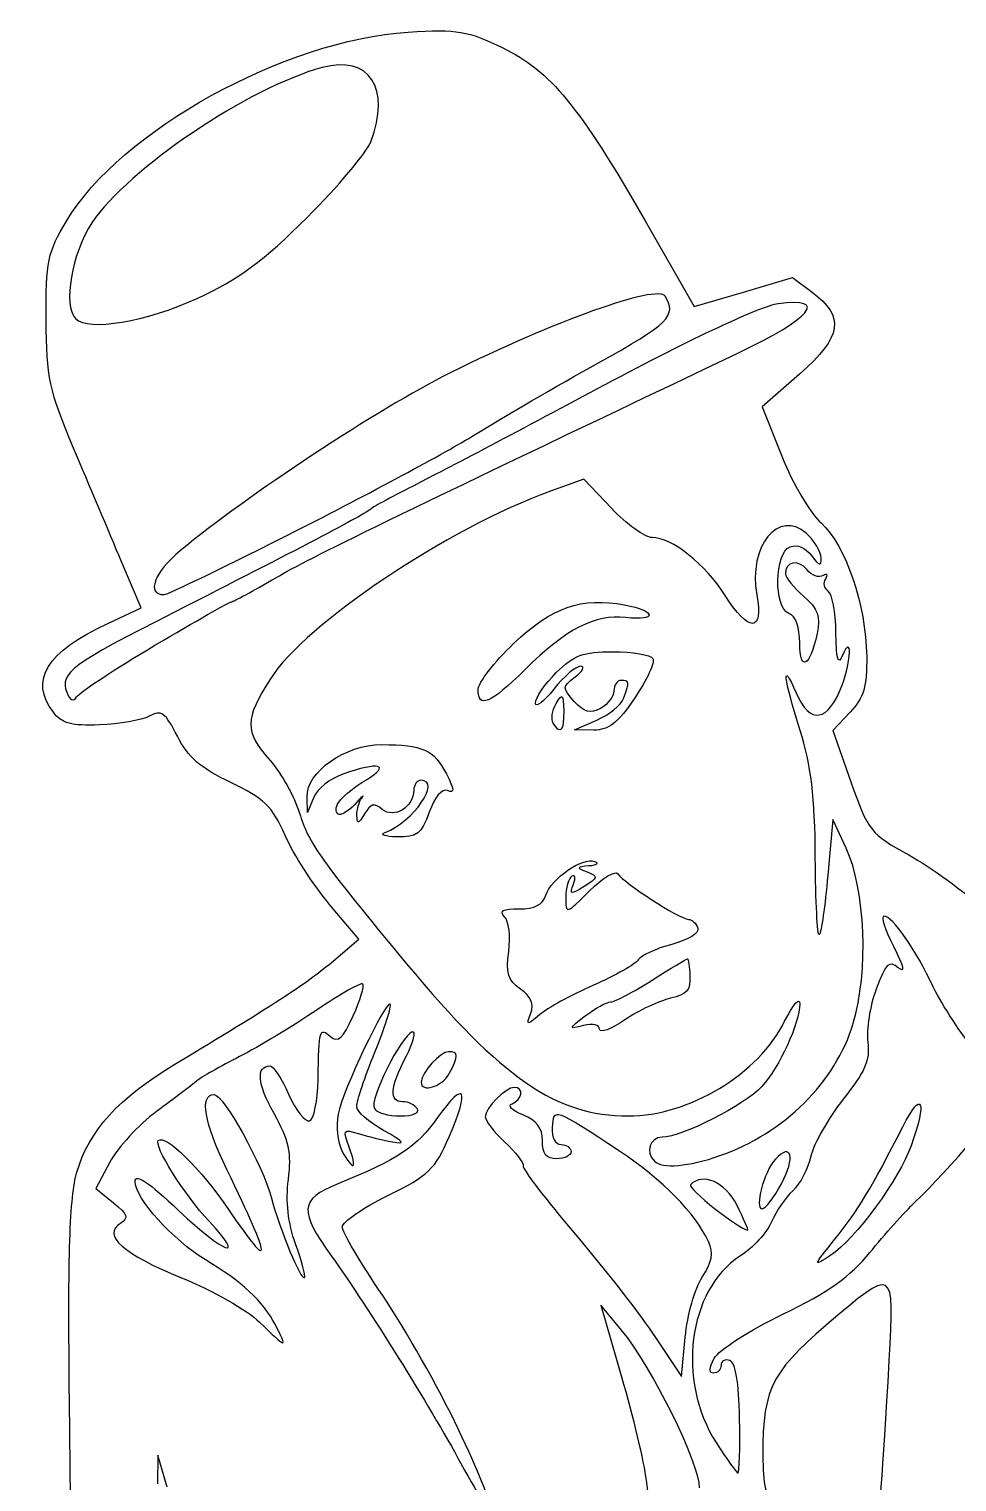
# Model space of a CAD drawing. Extents: x 3 to 149, y 0 to 140.
# Drawn here: x 50.8 to 85.2, y 85.9 to 139.7 of the extents above; entities that cross this region are included whole.
import ezdxf

# ---------------------------------------------------------------- set-up
doc = ezdxf.new("R2010")
doc.units = 0
doc.layers.get('0').update_dxf_attribs({"linetype": 'CONTINUOUS'})

msp = doc.modelspace()

# ---------------------------------------------------------------- linework, layer by layer
at = {"color": 7}
for points in [[(73.645501, 132.627132), (75.46335, 129.456305), (77.282051, 129.991892), (79.100749, 130.52748), (79.829824, 129.985156)], [(79.362319, 126.953503), (77.979222, 125.734002), (78.704816, 123.910795)], [(72.395704, 121.981256), (71.376262, 123.064694), (70.146746, 122.617764)], [(53.746678, 117.714228), (54.98029, 118.287631), (54.23467, 120.055317)], [(71.742758, 113.763568), (71.033899, 113.773913), (71.854198, 114.131011), (71.854198, 114.131021)], [(81.232481, 114.427577), (80.596624, 113.750736), (81.264472, 111.846852)], [(61.372599, 111.27269), (61.145566, 110.710504), (61.128791, 111.282297)], [(81.090632, 109.387587), (80.598171, 110.44592), (80.410915, 108.382117)], [(62.013814, 105.141334), (63.047896, 106.018282), (61.962041, 107.30606)], [(53.829514, 97.759319), (53.306816, 96.779784), (53.954143, 96.252281)], [(72.775797, 91.526082), (72.001369, 92.449994), (72.770077, 89.806291)], [(74.027744, 91.263629), (74.993945, 89.80842), (75.130589, 91.275599)], [(51.270929, 81.85636), (52.410042, 81.666315), (52.329263, 88.912369)], [(55.944402, 85.707379), (55.60309, 86.898004), (55.583458, 85.83967)]]:
    msp.add_lwpolyline(points, dxfattribs=at)
for points in [[(57.055935, 129.756046)], [(60.765851, 121.166401)], [(55.493314, 116.903902)], [(67.462024, 115.263597)], [(70.241443, 114.0157)], [(64.022441, 109.971319)], [(69.407461, 103.273109)], [(71.959941, 102.679545)], [(66.394383, 101.035818)], [(65.213066, 99.730295)], [(62.687219, 98.307451)], [(76.41472, 97.995277)], [(78.689166, 96.953753)], [(77.047572, 96.151912)], [(80.670887, 94.902946)], [(75.757805, 93.491153)], [(59.953332, 91.72665)], [(66.724003, 87.870168)], [(77.141515, 88.267498)]]:
    msp.add_lwpolyline(points, close=True, dxfattribs=at)
for points in [[(52.216762, 132.620618), (54.224751, 135.974021), (60.296994, 139.331453), (64.876953, 139.620621)], [(64.876953, 139.620621), (66.706052, 139.736106), (67.075164, 139.674853), (68.371193, 139.040765)], [(68.371193, 139.040765), (70.146804, 138.172039), (71.202674, 136.888088), (73.645501, 132.627132)], [(63.484167, 135.557384), (64.242072, 137.550826), (63.438826, 138.780316), (61.686951, 138.308291)], [(61.686951, 138.308291), (58.973678, 137.577229), (54.492054, 134.55538), (53.160943, 132.559413)], [(61.130529, 132.757576), (62.2745, 133.901547), (63.333638, 135.161461), (63.484167, 135.557384)], [(51.466737, 128.966754), (51.455836, 131.130885), (51.524212, 131.464039), (52.216762, 132.620618)], [(53.160943, 132.559413), (52.412, 131.436397), (52.080417, 129.487597), (52.557164, 129.010851)], [(57.055935, 129.756046), (58.600001, 130.469448), (59.520431, 131.147479), (61.130529, 132.757576)], [(74.380833, 129.837714), (74.095761, 130.287058), (70.258297, 128.915213), (66.401995, 126.98538)], [(52.557164, 129.010851), (53.03661, 128.531405), (55.170332, 128.884843), (57.055935, 129.756046)], [(71.893795, 127.357443), (74.530805, 128.822599), (74.833393, 129.124364), (74.380833, 129.837714)], [(77.05317, 127.716063), (79.829644, 129.039444), (80.462832, 129.80921), (78.565616, 129.55474)], [(79.829824, 129.985156), (81.053882, 129.074639), (80.941503, 128.345899), (79.362319, 126.953503)], [(78.565616, 129.55474), (77.917582, 129.46782), (75.397347, 128.287496), (72.14947, 126.549806)], [(52.483896, 124.204254), (51.576983, 126.352758), (51.477566, 126.81825), (51.466737, 128.966754)], [(59.973369, 119.408567), (61.310322, 120.185955), (64.019438, 121.503652), (77.05317, 127.716063)], [(67.329733, 124.701568), (68.348378, 125.333553), (70.402207, 126.528697), (71.893795, 127.357443)], [(66.401995, 126.98538), (63.78457, 125.675526), (58.883973, 122.44347), (56.438236, 120.414055)], [(72.14947, 126.549806), (69.207573, 124.975824), (66.086191, 123.327922), (65.213066, 122.887804)], [(60.765851, 121.166401), (63.357339, 122.478758), (66.311087, 124.069583), (67.329733, 124.701568)], [(54.23467, 120.055317), (53.824582, 121.027545), (53.036732, 122.894567), (52.483896, 124.204254)], [(78.704816, 123.910795), (79.103892, 122.908031), (79.763305, 121.789931), (80.170179, 121.426129)], [(65.213066, 122.887804), (64.339941, 122.447685), (63.566035, 122.028056), (63.493274, 121.955295)], [(70.146746, 122.617764), (66.324382, 121.228332), (61.062386, 117.702716), (59.770388, 115.665448)], [(63.493274, 121.955295), (63.325076, 121.787097), (60.606101, 120.3584), (56.224715, 118.135998)], [(73.903472, 120.897388), (73.634894, 120.897626), (72.956399, 121.38537), (72.395704, 121.981256)], [(79.617369, 121.043269), (78.586454, 121.976237), (77.453003, 120.572739), (77.782444, 118.771167)], [(55.833222, 118.780295), (55.954679, 118.780295), (58.174363, 119.854043), (60.765851, 121.166401)], [(80.170179, 121.426129), (81.064349, 120.626616), (81.822028, 118.398353), (81.84887, 116.48926)], [(76.608099, 118.751853), (75.875404, 119.912516), (74.634712, 120.896737), (73.903472, 120.897388)], [(79.009661, 120.551382), (79.27607, 120.653612), (79.583849, 120.528178), (79.803411, 120.227923)], [(80.162024, 120.143926), (80.162024, 120.367467), (79.91693, 120.772171), (79.617369, 121.043269)], [(56.438236, 120.414055), (55.464207, 119.605827), (55.158494, 118.780295), (55.833222, 118.780295)], [(78.971399, 118.082227), (78.397386, 118.302495), (78.428779, 120.328476), (79.009661, 120.551382)], [(79.632858, 119.706337), (79.303806, 120.10282), (78.839108, 120.015204), (78.839108, 119.556681)], [(79.803411, 120.227923), (80.089476, 119.836708), (80.162024, 119.819714), (80.162024, 120.143926)], [(78.839108, 119.556681), (78.839108, 119.418785), (79.140749, 119.043691), (79.509419, 118.723135)], [(80.232896, 119.485548), (80.081366, 119.391906), (79.811356, 119.491263), (79.632858, 119.706337)], [(80.330892, 119.368626), (80.429931, 119.528876), (80.386619, 119.580554), (80.232896, 119.485548)], [(58.322819, 118.515712), (58.38608, 118.515712), (59.128829, 118.917498), (59.973369, 119.408567)], [(80.422303, 118.915254), (80.274409, 119.006657), (80.233274, 119.210675), (80.330892, 119.368626)], [(55.493314, 116.903902), (56.986278, 117.790397), (58.259557, 118.515712), (58.322819, 118.515712)], [(68.777051, 116.969921), (70.192093, 118.319582), (71.28692, 118.700862), (72.885983, 118.400878)], [(77.782444, 118.771167), (78.038447, 117.371199), (77.485412, 117.362108), (76.608099, 118.751853)], [(79.509419, 118.723135), (80.053037, 118.250465), (80.147784, 117.988255), (80.010709, 117.335821)], [(80.709799, 117.375617), (80.69956, 118.131013), (80.570197, 118.823851), (80.422303, 118.915254)], [(56.224715, 118.135998), (52.409471, 116.200767), (51.959232, 115.866786), (52.226535, 115.170207)], [(72.920931, 117.93225), (71.790184, 118.064259), (70.731475, 117.516066), (69.198514, 116.004806)], [(72.885983, 118.400878), (74.070744, 118.178614), (74.099378, 117.794672), (72.920931, 117.93225)], [(79.368274, 116.979279), (79.368274, 117.580227), (79.22228, 117.985953), (78.971399, 118.082227)], [(51.732886, 114.423195), (50.833814, 115.612413), (51.473328, 116.657538), (53.746678, 117.714228)], [(80.955785, 116.531337), (80.788341, 116.141675), (80.723491, 116.36425), (80.709799, 117.375617)], [(52.594036, 114.993089), (52.695673, 115.157541), (54.000347, 116.017408), (55.493314, 116.903902)], [(67.462024, 115.263597), (67.462024, 115.512226), (68.053786, 116.28007), (68.777051, 116.969921)], [(80.010709, 117.335821), (79.751489, 116.101992), (79.368274, 115.889315), (79.368274, 116.979279)], [(80.939222, 115.429467), (81.290634, 116.353754), (81.30553, 117.345262), (80.955785, 116.531337)], [(70.352089, 115.89023), (71.001393, 116.539537), (71.338511, 116.663629), (72.45314, 116.663629)], [(72.45314, 116.663629), (73.18335, 116.663629), (73.849095, 116.553118), (73.932574, 116.418045)], [(73.932574, 116.418045), (74.01605, 116.282975), (73.716986, 115.628132), (73.267985, 114.962837)], [(79.386716, 113.753212), (78.76332, 115.735735), (78.691161, 116.390214), (79.233567, 115.142275)], [(81.84887, 116.48926), (81.864533, 115.374753), (81.744214, 114.97229), (81.232481, 114.427577)], [(69.198514, 116.004806), (67.904749, 114.729358), (67.462024, 114.540382), (67.462024, 115.263597)], [(69.581625, 114.765751), (69.580038, 114.958847), (69.926719, 115.464863), (70.352089, 115.89023)], [(71.251514, 116.126048), (71.080159, 116.130679), (70.634995, 115.747509), (70.262261, 115.274566)], [(71.05523, 115.73338), (71.33454, 115.944719), (71.422869, 116.121418), (71.251514, 116.126048)], [(59.770388, 115.665448), (58.804019, 114.141642), (58.802429, 113.726767), (59.7588, 112.637536)], [(70.262261, 115.274566), (69.889523, 114.801624), (69.583239, 114.572658), (69.581625, 114.765751)], [(71.022387, 114.824267), (70.564809, 115.329885), (70.566013, 115.363215), (71.05523, 115.73338)], [(72.489108, 115.217728), (72.489108, 115.004567), (72.265969, 114.710742), (71.993244, 114.564784)], [(72.753691, 115.605295), (72.60817, 115.605295), (72.489108, 115.43089), (72.489108, 115.217728)], [(72.846385, 114.936056), (73.075078, 115.532022), (73.064931, 115.605295), (72.753691, 115.605295)], [(79.233567, 115.142275), (79.75383, 113.945278), (80.417416, 114.057012), (80.939222, 115.429467)], [(52.226535, 115.170207), (52.347074, 114.856091), (52.472119, 114.795824), (52.594036, 114.993089)], [(70.241443, 114.0157), (70.15222, 114.160067), (70.201105, 114.487489), (70.350076, 114.743304)], [(70.350076, 114.743304), (70.58242, 115.142283), (70.622078, 115.104958), (70.628978, 114.480816)], [(71.993244, 114.564784), (71.610651, 114.360029), (71.388875, 114.419303), (71.022387, 114.824267)], [(73.267985, 114.962837), (72.63257, 114.021333), (72.294493, 113.755509), (71.742758, 113.763568)], [(71.854198, 114.131021), (72.305362, 114.327424), (72.751847, 114.689689), (72.846385, 114.936056)], [(53.445233, 113.951385), (52.406748, 113.912933), (52.042854, 114.0132), (51.732886, 114.423195)], [(55.284206, 114.27864), (54.998072, 114.125507), (54.170535, 113.978243), (53.445233, 113.951385)], [(56.327826, 113.531163), (55.873351, 114.422005), (55.735958, 114.520411), (55.284206, 114.27864)], [(70.628978, 114.480816), (70.637392, 113.719943), (70.515009, 113.573063), (70.241443, 114.0157)], [(79.946971, 109.047261), (79.932445, 111.274736), (79.790105, 112.470364), (79.386716, 113.753212)], [(58.302578, 111.818065), (57.203419, 112.338493), (56.72419, 112.754225), (56.327826, 113.531163)], [(61.128791, 111.282297), (61.101475, 112.213792), (62.537454, 113.224045), (63.888811, 113.224045)], [(63.888811, 113.224045), (65.412427, 113.224045), (65.81925, 113.040073), (66.284306, 112.140757)], [(59.7588, 112.637536), (60.178685, 112.159309), (60.668445, 111.280011), (60.847153, 110.683535)], [(63.323705, 111.921584), (64.252356, 112.487845), (63.792587, 112.599343), (62.453642, 112.132586)], [(62.453642, 112.132586), (61.983935, 111.968844), (61.497467, 111.58189), (61.372599, 111.27269)], [(66.284306, 112.140757), (66.583711, 111.561766), (66.594387, 111.416923), (66.330182, 111.518308)], [(60.31507, 109.862355), (59.836754, 110.943684), (59.539783, 111.232278), (58.302578, 111.818065)], [(62.269539, 110.65542), (62.028022, 110.896934), (62.424725, 111.373417), (63.323705, 111.921584)], [(65.080774, 111.536649), (65.080774, 110.911375), (64.34618, 110.464325), (63.911506, 110.825071)], [(64.022441, 109.971319), (65.049744, 110.346855), (66.115224, 111.901129), (65.345358, 111.901129)], [(65.345358, 111.901129), (65.199837, 111.901129), (65.080774, 111.737114), (65.080774, 111.536649)], [(66.330182, 111.518308), (66.117211, 111.600033), (65.857146, 111.294513), (65.64848, 110.717452)], [(81.264472, 111.846852), (81.903083, 110.026304), (81.996907, 109.907649), (83.407917, 109.136111)], [(62.891347, 111.009348), (62.633045, 110.730993), (62.353232, 110.571724), (62.269539, 110.65542)], [(63.162545, 111.258498), (63.271686, 111.39982), (63.149633, 111.287703), (62.891347, 111.009348)], [(62.972154, 110.591441), (62.967735, 110.816999), (63.053405, 111.117174), (63.162545, 111.258498)], [(63.911506, 110.825071), (63.614879, 111.07125), (63.477608, 111.036367), (63.258094, 110.659029)], [(60.847153, 110.683535), (61.174072, 109.592377), (61.661537, 108.906696), (64.811823, 105.10675)], [(63.258094, 110.659029), (63.034661, 110.274957), (62.978623, 110.261712), (62.972154, 110.591441)], [(65.64848, 110.717452), (65.355589, 109.907475), (65.199988, 109.787216), (64.468335, 109.805351)], [(61.962041, 107.30606), (61.36482, 108.014336), (60.623683, 109.16467), (60.31507, 109.862355)], [(64.468335, 109.805351), (64.004812, 109.816834), (63.80416, 109.891523), (64.022441, 109.971319)], [(81.350578, 102.898453), (81.925303, 104.796638), (81.802695, 107.857314), (81.090632, 109.387587)], [(69.968054, 107.644126), (70.162685, 108.257351), (71.342128, 109.073278), (71.777638, 108.895978)], [(71.777638, 108.895978), (71.950665, 108.825538), (71.854108, 108.750137), (71.563066, 108.72842)], [(80.09505, 106.189711), (80.024317, 106.118975), (79.957681, 107.404874), (79.946971, 109.047261)], [(83.407917, 109.136111), (84.219497, 108.692339), (85.481091, 107.775261), (86.21146, 107.098161)], [(70.931651, 108.347822), (70.805987, 108.270156), (70.70317, 107.9177), (70.70317, 107.564581)], [(70.992508, 108.052214), (71.084699, 108.292461), (71.057315, 108.425485), (70.931651, 108.347822)], [(71.563066, 108.72842), (71.092422, 108.693302), (71.084998, 108.668701), (71.495936, 108.50598)], [(71.495936, 108.50598), (71.916335, 108.339506), (71.906916, 108.291138), (71.391428, 107.969209)], [(71.589858, 107.809239), (72.077535, 108.296916), (72.548911, 108.578835), (72.637359, 108.435722)], [(72.637359, 108.435722), (72.840784, 108.106575), (74.921086, 106.762277), (75.245185, 106.750538)], [(80.410915, 108.382117), (80.307923, 107.247029), (80.165784, 106.260445), (80.09505, 106.189711)], [(70.70317, 107.564581), (70.70317, 106.9336), (70.718437, 106.93781), (71.589858, 107.809239)], [(71.391428, 107.969209), (70.891977, 107.657297), (70.844735, 107.667126), (70.992508, 108.052214)], [(68.438982, 106.849587), (68.229983, 107.058587), (68.379462, 107.138629), (68.978777, 107.138629)], [(68.978777, 107.138629), (69.562305, 107.138629), (69.855099, 107.28824), (69.968054, 107.644126)], [(68.594187, 105.562688), (68.668561, 106.117197), (68.599611, 106.688967), (68.438982, 106.849587)], [(75.245185, 106.750538), (75.378577, 106.745696), (75.535107, 106.599588), (75.593027, 106.425831)], [(82.48814, 106.874045), (82.367027, 106.874045), (82.525576, 106.36903), (82.84047, 105.751786)], [(84.324701, 104.228212), (83.663713, 105.62858), (82.799195, 106.874045), (82.48814, 106.874045)], [(75.593027, 106.425831), (75.654278, 106.242078), (75.253085, 105.990014), (74.634058, 105.823329)], [(69.025445, 104.169025), (68.566863, 104.490226), (68.485573, 104.752926), (68.594187, 105.562688)], [(74.634058, 105.823329), (74.048707, 105.665709), (73.489984, 105.407629), (73.392451, 105.249816)], [(82.84047, 105.751786), (83.225164, 104.997724), (83.282369, 104.737945), (83.014828, 104.959983)], [(56.234894, 101.386378), (59.774103, 103.509011), (61.12097, 104.384163), (62.013814, 105.141334)], [(64.811823, 105.10675), (68.333646, 100.858627), (70.359685, 99.465704), (73.016843, 99.465704)], [(73.392451, 105.249816), (73.294915, 105.092003), (72.545747, 104.668119), (71.727632, 104.307849)], [(73.901705, 104.492795), (74.590092, 104.929358), (75.178949, 105.286461), (75.210276, 105.286358)], [(75.210276, 105.286358), (75.241602, 105.286257), (75.283991, 104.995202), (75.304475, 104.639576)], [(83.014828, 104.959983), (82.676931, 105.240413), (82.553426, 105.119913), (82.199004, 104.164014)], [(72.371162, 103.693161), (72.524572, 103.696389), (73.213317, 104.056233), (73.901705, 104.492795)], [(75.304475, 104.639576), (75.33381, 104.130274), (75.18118, 103.957718), (74.585658, 103.826919)], [(63.191734, 104.353363), (63.125869, 104.419228), (62.363099, 103.989968), (61.496689, 103.39945)], [(62.833345, 103.173268), (63.096325, 103.756455), (63.257599, 104.287497), (63.191734, 104.353363)], [(69.407461, 103.273109), (69.535344, 103.622433), (69.420161, 103.892551), (69.025445, 104.169025)], [(71.727632, 104.307849), (70.909516, 103.947579), (70.011602, 103.454856), (69.732263, 103.212908)], [(82.199004, 104.164014), (81.969298, 103.544478), (81.830116, 102.661654), (81.889711, 102.202181)], [(85.96394, 101.752008), (85.371451, 102.459076), (84.633792, 103.573368), (84.324701, 104.228212)], [(61.496689, 103.39945), (60.630279, 102.808932), (59.340176, 102.029503), (58.629793, 101.667387)], [(64.207879, 103.6018), (64.041282, 103.768398), (62.455147, 100.426644), (62.276244, 99.532128)], [(63.639827, 101.831182), (64.011471, 102.745807), (64.267096, 103.542587), (64.207879, 103.6018)], [(71.430774, 103.174565), (71.794576, 103.456557), (72.217751, 103.689925), (72.371162, 103.693161)], [(74.585658, 103.826919), (74.169826, 103.735587), (73.408926, 103.375383), (72.894769, 103.026469)], [(79.368065, 103.624393), (79.36833, 102.907034), (78.619691, 101.269334), (77.966583, 100.558777)], [(78.81152, 102.971981), (79.117505, 103.590143), (79.367952, 103.88373), (79.368065, 103.624393)], [(61.998196, 102.409218), (62.280617, 102.174828), (62.455089, 102.334444), (62.833345, 103.173268)], [(69.732263, 103.212908), (69.253926, 102.798597), (69.235032, 102.802097), (69.407461, 103.273109)], [(71.364628, 102.81443), (70.78998, 102.667144), (70.792274, 102.679646), (71.430774, 103.174565)], [(71.959941, 102.679545), (71.959941, 102.846481), (71.710333, 102.903036), (71.364628, 102.81443)], [(72.894769, 103.026469), (72.380615, 102.677553), (71.959941, 102.521438), (71.959941, 102.679545)], [(73.016843, 99.465704), (75.276895, 99.465704), (77.845174, 101.019732), (78.81152, 102.971981)], [(76.41472, 97.995285), (78.803839, 98.838216), (80.687907, 100.709807), (81.350578, 102.898453)], [(61.533966, 100.813145), (61.56706, 102.702024), (61.582292, 102.754388), (61.998196, 102.409218)], [(65.021997, 102.577022), (64.59941, 102.43616), (63.422832, 100.058328), (63.618811, 99.741225)], [(64.795371, 101.673835), (65.074964, 102.222236), (65.176945, 102.628671), (65.021997, 102.577022)], [(62.964108, 99.823291), (62.964108, 100.013008), (63.26818, 100.916557), (63.639827, 101.831182)], [(66.366713, 101.846962), (66.058857, 101.846962), (65.36898, 101.08112), (65.353771, 100.722483)], [(66.394383, 101.035818), (66.744628, 101.690257), (66.739283, 101.846962), (66.366713, 101.846962)], [(81.889711, 102.202181), (81.975687, 101.53935), (81.788011, 101.102102), (80.981198, 100.085514)], [(52.60499, 97.384449), (53.053157, 98.9257), (54.152014, 100.137174), (56.234894, 101.386378)], [(58.629793, 101.667387), (57.919408, 101.30527), (57.205033, 100.898116), (57.042293, 100.762602)], [(59.905897, 99.551942), (59.279877, 100.672011), (59.228183, 101.317795), (59.764538, 101.317795)], [(59.764538, 101.317795), (59.87937, 101.317795), (60.18961, 100.838159), (60.453958, 100.25194)], [(64.668284, 99.994879), (64.151917, 99.994879), (64.188972, 100.484416), (64.795371, 101.673835)], [(57.042293, 100.762602), (56.879551, 100.627085), (56.207708, 100.116304), (55.549305, 99.627531)], [(61.221747, 99.284266), (61.379679, 99.338268), (61.520178, 100.026264), (61.533966, 100.813145)], [(65.353771, 100.722483), (65.33615, 100.307169), (66.132797, 100.54704), (66.394383, 101.035818)], [(66.387038, 98.69189), (67.164146, 100.498331), (66.970378, 100.819805), (65.955902, 99.407173)], [(58.15801, 97.481337), (57.314126, 99.22192), (57.138028, 100.259462), (57.68649, 100.259462)], [(57.68649, 100.259462), (58.038455, 100.259462), (59.482559, 97.65076), (59.810243, 96.423004)], [(60.453958, 100.25194), (60.718308, 99.665719), (61.063812, 99.230265), (61.221747, 99.284266)], [(68.80384, 100.524045), (68.479458, 100.524045), (67.726608, 99.762366), (67.726608, 99.434179)], [(68.718795, 99.916173), (69.102089, 100.058493), (69.167222, 100.524045), (68.80384, 100.524045)], [(77.966583, 100.558777), (77.326429, 99.862312), (75.007391, 98.678627), (74.275045, 98.674539)], [(83.187852, 99.068842), (83.903574, 100.475383), (84.094759, 100.038395), (83.496494, 98.363386)], [(83.643356, 96.278586), (84.836056, 97.421039), (87.041191, 99.987679), (87.041191, 100.233454)], [(55.549305, 99.627531), (54.890903, 99.138759), (54.116997, 98.298063), (53.829514, 97.759319)], [(63.956295, 98.930907), (63.410592, 99.232003), (62.964108, 99.633577), (62.964108, 99.823291)], [(63.618811, 99.741225), (63.712463, 99.589693), (64.146274, 99.465712), (64.582836, 99.465712)], [(64.582836, 99.465712), (65.04463, 99.465712), (65.3082, 99.576363), (65.213066, 99.730295)], [(65.213066, 99.730295), (65.123129, 99.875816), (64.877976, 99.994879), (64.668284, 99.994879)], [(69.11567, 99.503799), (68.706569, 99.666613), (68.532841, 99.847127), (68.718795, 99.916173)], [(72.692495, 98.162475), (70.280332, 99.764678), (70.246089, 99.77678), (70.201994, 99.042635)], [(80.981198, 100.085514), (80.421919, 99.380821), (79.882997, 98.429646), (79.783596, 97.971793)], [(60.435559, 97.110497), (60.562691, 98.109162), (60.467788, 98.54661), (59.905897, 99.551942)], [(62.276244, 99.532128), (62.188738, 99.094592), (62.252352, 98.483939), (62.417643, 98.17512)], [(65.955902, 99.407173), (65.146502, 98.280106), (64.557365, 97.888737), (62.236503, 96.936364)], [(67.726608, 99.434179), (67.726608, 99.292106), (68.05403, 98.86955), (68.454212, 98.49517)], [(69.843274, 98.546219), (69.843274, 99.028366), (69.640831, 99.294794), (69.11567, 99.503799)], [(80.670887, 94.902946), (81.544562, 95.990119), (82.030522, 96.794442), (83.187852, 99.068842)], [(57.497469, 95.567071), (56.587213, 96.540653), (55.434428, 98.374229), (55.617494, 98.557292)], [(55.617494, 98.557292), (55.870329, 98.810127), (57.195029, 97.508383), (58.218298, 96.001552)], [(62.687219, 98.307451), (62.44236, 98.951478), (62.466567, 98.987922), (63.024496, 98.815258)], [(63.024496, 98.815258), (63.355085, 98.712949), (63.923222, 98.573939), (64.287024, 98.506351)], [(64.287024, 98.506351), (64.802073, 98.410662), (64.728868, 98.504764), (63.956295, 98.930907)], [(64.122446, 96.519659), (65.632311, 97.262963), (65.870698, 97.491627), (66.387038, 98.69189)], [(70.372441, 97.878212), (69.983001, 97.878212), (69.843274, 98.054602), (69.843274, 98.546219)], [(70.201994, 99.042635), (70.178869, 98.657529), (70.309094, 98.407379), (70.532723, 98.407379)], [(74.275045, 98.674539), (73.818747, 98.671893), (73.644413, 98.134009), (73.988414, 97.790011)], [(62.417643, 98.17512), (62.837071, 97.391408), (63.00429, 97.473495), (62.687219, 98.307451)], [(68.454212, 98.49517), (68.854394, 98.120787), (69.157395, 97.725791), (69.127547, 97.617394)], [(70.901608, 98.142795), (70.901608, 97.997275), (70.663483, 97.878212), (70.372441, 97.878212)], [(70.532723, 98.407379), (70.735608, 98.407379), (70.901608, 98.288316), (70.901608, 98.142795)], [(75.988786, 94.809268), (75.512105, 95.855472), (74.282337, 97.106473), (72.692495, 98.162475)], [(73.988414, 97.790011), (74.27473, 97.503692), (75.25694, 97.586787), (76.41472, 97.995277)], [(78.689166, 96.953753), (79.215835, 97.931719), (79.075788, 98.509175), (78.468781, 97.862464)], [(79.783596, 97.971793), (79.684195, 97.513939), (79.382366, 96.939785), (79.112869, 96.695895)], [(83.496494, 98.363386), (83.052166, 97.119363), (81.4222, 94.896329), (80.521834, 94.306385)], [(58.218298, 96.001552), (59.860032, 93.583993), (59.842829, 94.006265), (58.15801, 97.481337)], [(69.127547, 97.617394), (69.0977, 97.508999), (69.970639, 96.36248), (71.067414, 95.069575)], [(78.468781, 97.862464), (78.046675, 97.412749), (77.677709, 96.026129), (77.980148, 96.026129)], [(52.329263, 88.912369), (52.268025, 94.405434), (52.334739, 96.455024), (52.60499, 97.384449)], [(54.762024, 97.034572), (54.762024, 97.355025), (55.255345, 97.026), (56.381235, 95.954646)], [(57.360214, 94.141391), (56.159347, 94.859322), (54.762024, 96.415291), (54.762024, 97.034572)], [(60.699176, 94.728086), (60.424372, 95.493567), (60.333858, 96.311585), (60.435559, 97.110497)], [(62.236503, 96.936364), (60.851423, 96.367989), (60.820276, 95.962666), (62.031536, 94.269081)], [(75.321713, 96.918457), (75.195962, 96.792703), (77.128166, 95.262343), (77.444447, 95.237194)], [(77.047572, 96.151912), (76.619322, 97.0128), (75.786123, 97.382867), (75.321713, 96.918457)], [(77.980148, 96.026129), (78.095351, 96.026129), (78.414406, 96.443559), (78.689166, 96.953753)], [(59.810243, 96.423004), (60.135826, 95.203129), (60.904191, 93.34885), (61.031387, 93.476048)], [(62.434941, 95.350888), (62.434941, 95.536795), (63.194319, 96.062742), (64.122446, 96.519659)], [(79.112869, 96.695895), (78.843375, 96.452005), (78.489709, 95.933641), (78.326951, 95.543981)], [(53.954143, 96.252281), (54.487014, 95.818047), (54.533797, 95.682578), (54.218726, 95.486109)], [(56.381235, 95.954646), (58.061106, 94.356134), (58.902923, 94.063841), (57.497469, 95.567071)], [(77.444447, 95.237194), (77.477747, 95.234548), (77.299153, 95.646169), (77.047572, 96.151912)], [(81.970348, 94.409294), (82.503738, 95.066935), (83.256594, 95.908117), (83.643356, 96.278586)], [(54.218726, 95.486109), (53.522872, 95.052197), (54.315818, 94.344868), (56.479506, 93.469434)], [(63.930504, 92.80752), (63.107946, 94.020463), (62.434941, 95.164979), (62.434941, 95.350888)], [(78.326951, 95.543981), (78.16419, 95.154319), (77.636468, 94.578932), (77.154233, 94.265345)], [(71.067414, 95.069575), (72.164186, 93.77667), (73.496337, 92.063993), (74.027744, 91.263629)], [(75.757805, 93.491153), (76.12897, 94.057367), (76.185191, 94.378206), (75.988786, 94.809268)], [(80.521834, 94.306385), (79.855094, 93.869523), (79.861722, 93.89605), (80.670887, 94.902946)], [(61.031387, 93.476048), (61.078846, 93.523506), (60.929351, 94.086923), (60.699176, 94.728086)], [(62.031536, 94.269081), (63.399683, 92.356138), (65.657174, 88.738054), (66.826593, 86.584041)], [(77.154233, 94.265345), (75.227635, 93.012519), (74.802807, 89.671194), (76.276393, 87.361025)], [(78.746985, 92.122146), (80.412934, 92.928996), (81.25342, 93.525364), (81.970348, 94.409294)], [(59.953332, 91.72665), (59.504667, 92.589067), (58.693923, 93.34404), (57.360214, 94.141391)], [(82.684681, 90.403992), (82.881327, 93.892299), (82.887743, 93.888708), (80.348246, 91.711277)], [(56.479506, 93.469434), (57.617159, 93.009135), (58.91652, 92.270233), (59.366973, 91.827432)], [(75.130589, 91.275599), (75.205743, 92.082549), (75.48799, 93.079546), (75.757805, 93.491153)], [(66.724003, 87.870168), (66.010139, 89.372768), (64.753064, 91.594578), (63.930504, 92.80752)], [(76.201746, 90.485711), (76.362168, 90.785461), (77.507526, 91.521857), (78.746985, 92.122146)], [(59.366973, 91.827432), (60.38174, 90.829903), (60.423602, 90.822709), (59.953332, 91.72665)], [(75.664108, 85.68694), (75.664108, 86.587833), (73.863017, 90.229005), (72.775797, 91.526082)], [(80.348246, 91.711277), (78.211312, 89.879017), (77.941601, 89.258701), (78.017322, 86.350316)], [(76.183966, 89.940712), (76.00092, 89.940712), (76.006817, 90.121481), (76.201746, 90.485711)], [(76.781147, 90.406217), (76.603336, 90.465484), (76.457858, 90.384998), (76.457858, 90.227343)], [(76.457858, 90.227343), (76.457858, 90.069696), (76.334607, 89.940712), (76.183966, 89.940712)], [(77.141515, 88.267503), (77.11712, 89.603567), (76.993821, 90.335328), (76.781147, 90.406217)], [(82.125915, 83.386411), (82.327874, 84.645463), (82.438079, 86.02952), (82.684681, 90.403992)], [(72.770077, 89.806291), (73.192868, 88.352254), (73.602609, 86.626806), (73.680616, 85.971962)], [(66.826593, 86.584041), (68.312699, 83.846699), (68.247567, 84.663246), (66.724003, 87.870168)], [(77.086129, 86.236545), (77.136987, 86.236545), (77.161909, 87.150474), (77.141515, 88.267498)], [(76.276393, 87.361025), (76.670892, 86.742561), (77.035274, 86.236545), (77.086129, 86.236545)], [(78.017322, 86.350316), (78.038965, 85.518895), (78.263586, 85.01851), (79.002845, 84.154851)], [(73.680616, 85.971962), (73.939958, 83.794859), (74.302313, 83.092134), (75.473743, 82.494514)]]:
    msp.add_open_spline(points, degree=3, dxfattribs=at)

doc.saveas('drawing.dxf')
